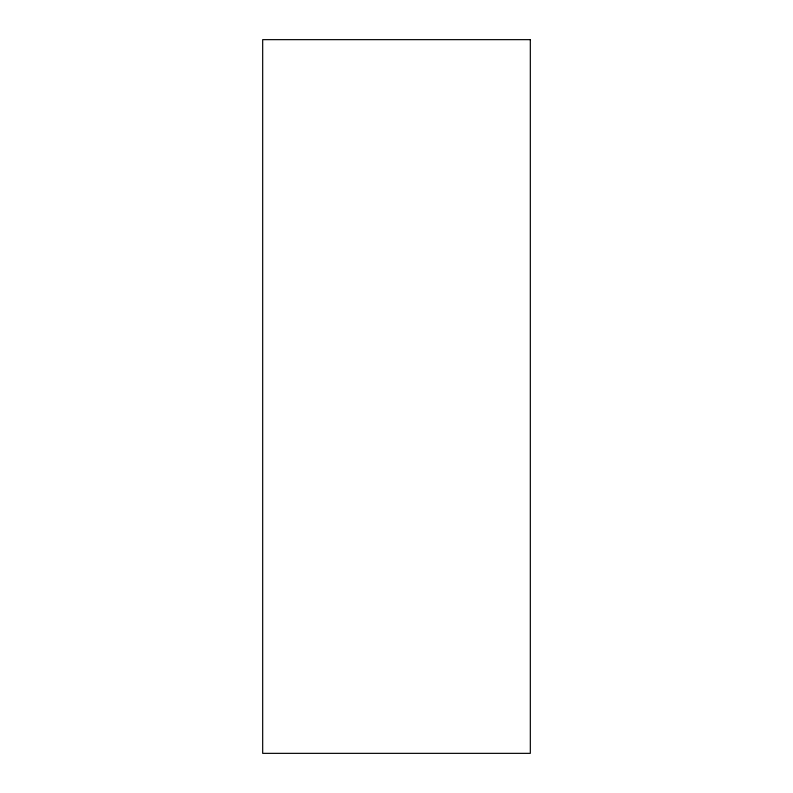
<?xml version="1.0" encoding="UTF-8"?>
<svg xmlns="http://www.w3.org/2000/svg" width="793" height="793" viewBox="0 0 793 793"><rect width="100%" height="100%" fill="white"/><g stroke="black" fill="none" stroke-linecap="round" stroke-linejoin="round"><path stroke-width="1.19" d="M530.319 39.65L262.681 39.65L262.681 753.35L530.319 753.35L530.319 39.65"/></g></svg>
